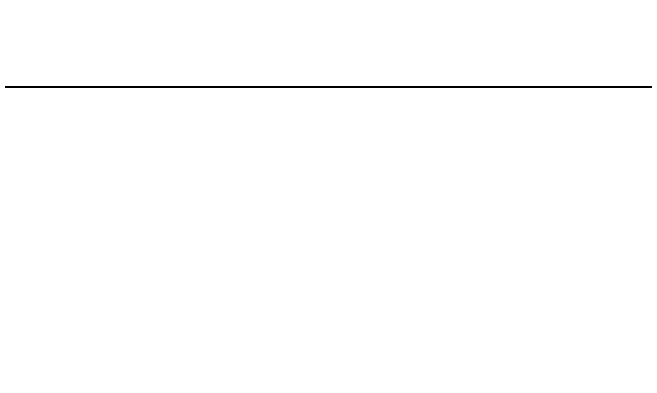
# Model space of a CAD drawing. Header units: millimetres. Extents: x -11880 to 11880, y -8400 to 8400.
# Drawn here: x -8090 to -6253, y 3751 to 4818 of the extents above; entities that cross this region are included whole.
import ezdxf

# ---------------------------------------------------------------- set-up
doc = ezdxf.new("R2010")
doc.units = ezdxf.units.MM
doc.layers.add('CAXA4', color=3, linetype='Continuous', lineweight=25)
doc.styles.add('标准', font='', dxfattribs={"width": 0.667})
doc.styles.get('标准').set_extended_font_data('FangSong_GB2312')
doc.dimstyles.new('标准', dxfattribs={"dimscale": 40, "dimtxt": 3.5, "dimasz": 3, "dimexe": 2, "dimexo": 0, "dimtad": 1, "dimdec": 1, "dimzin": 12, "dimdsep": 46, "dimtxsty": '标准', "dimcen": 0, "dimdle": 4, "dimaunit": 1, "dimazin": 2, "dimtfac": 1, "dimtdec": 3, "dimtmove": 0, "dimatfit": 3, "dimfxl": 0, "dimtolj": 1, "dimtzin": 0, "dimarcsym": 0})

# ---------------------------------------------------------------- blocks, each defined once
blk = doc.blocks.new('*D433')
at = {"layer": 'CAXA4', "linetype": 'Continuous', "lineweight": 25}
for points in [[(-9267.6, 4601.7), (-9147.6, 4616.7), (-9147.6, 4586.7)], [(2772.4, 4601.7), (2652.4, 4616.7), (2652.4, 4586.7)]]:
    blk.add_hatch(color=0, dxfattribs=at).paths.add_polyline_path(points, flags=0)
at = {"layer": 'CAXA4', "color": 0, "linetype": 'Continuous', "lineweight": 25}
for p, q in [((-9267.6, 2336.7), (-9267.6, 4681.7)), ((2772.4, 3326.7), (2772.4, 4681.7)), ((2772.4, 4601.7), (-9267.6, 4601.7))]:
    blk.add_line(p, q, dxfattribs=at)
at = {"layer": 'CAXA4', "color": 0, "linetype": 'Continuous', "lineweight": 25, "insert": (-3435.5, 4818.5), "char_height": 140, "attachment_point": 1, "style": '标准'}
blk.add_mtext('\\fFangSong_GB2312|b0|i0|p34;12040', dxfattribs=at)

msp = doc.modelspace()

# ---------------------------------------------------------------- dimensions: what is measured, and where the dimension line sits
at = {"layer": 'CAXA4', "linetype": 'Continuous', "lineweight": 70}
dim = msp.add_linear_dim(base=(-3247.62, 4601.67), p1=(2772.38, 3326.67), p2=(-9267.62, 2336.67), text='\\fFangSong_GB2312;12040', dimstyle='标准', dxfattribs=at)
dim.commit()
dim.dimension.update_dxf_attribs({"geometry": '*D433', "text_midpoint": (-3247.62, 4722.57)})

doc.saveas('drawing.dxf')
